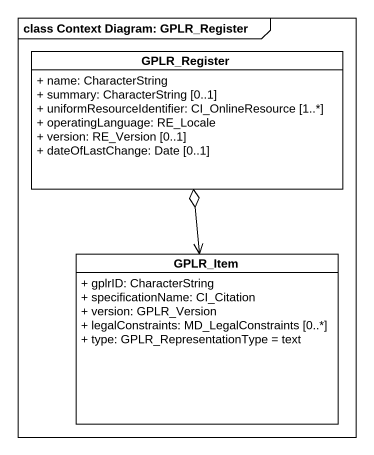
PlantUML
@startuml
mainframe class Context Diagram: GPLR_Register
hide circle
hide empty members
skinparam classAttributeIconSize 0
class GPLR_Register #FFFFFF {
  + name: CharacterString
  + summary: CharacterString [0..1]
  + uniformResourceIdentifier: CI_OnlineResource [1..*]
  + operatingLanguage: RE_Locale
  + version: RE_Version [0..1]
  + dateOfLastChange: Date [0..1]
}
class GPLR_Item #FFFFFF {
  + gplrID: CharacterString
  + specificationName: CI_Citation
  + version: GPLR_Version
  + legalConstraints: MD_LegalConstraints [0..*]
  + type: GPLR_RepresentationType = text
}
GPLR_Item <-up-o GPLR_Register
@enduml
